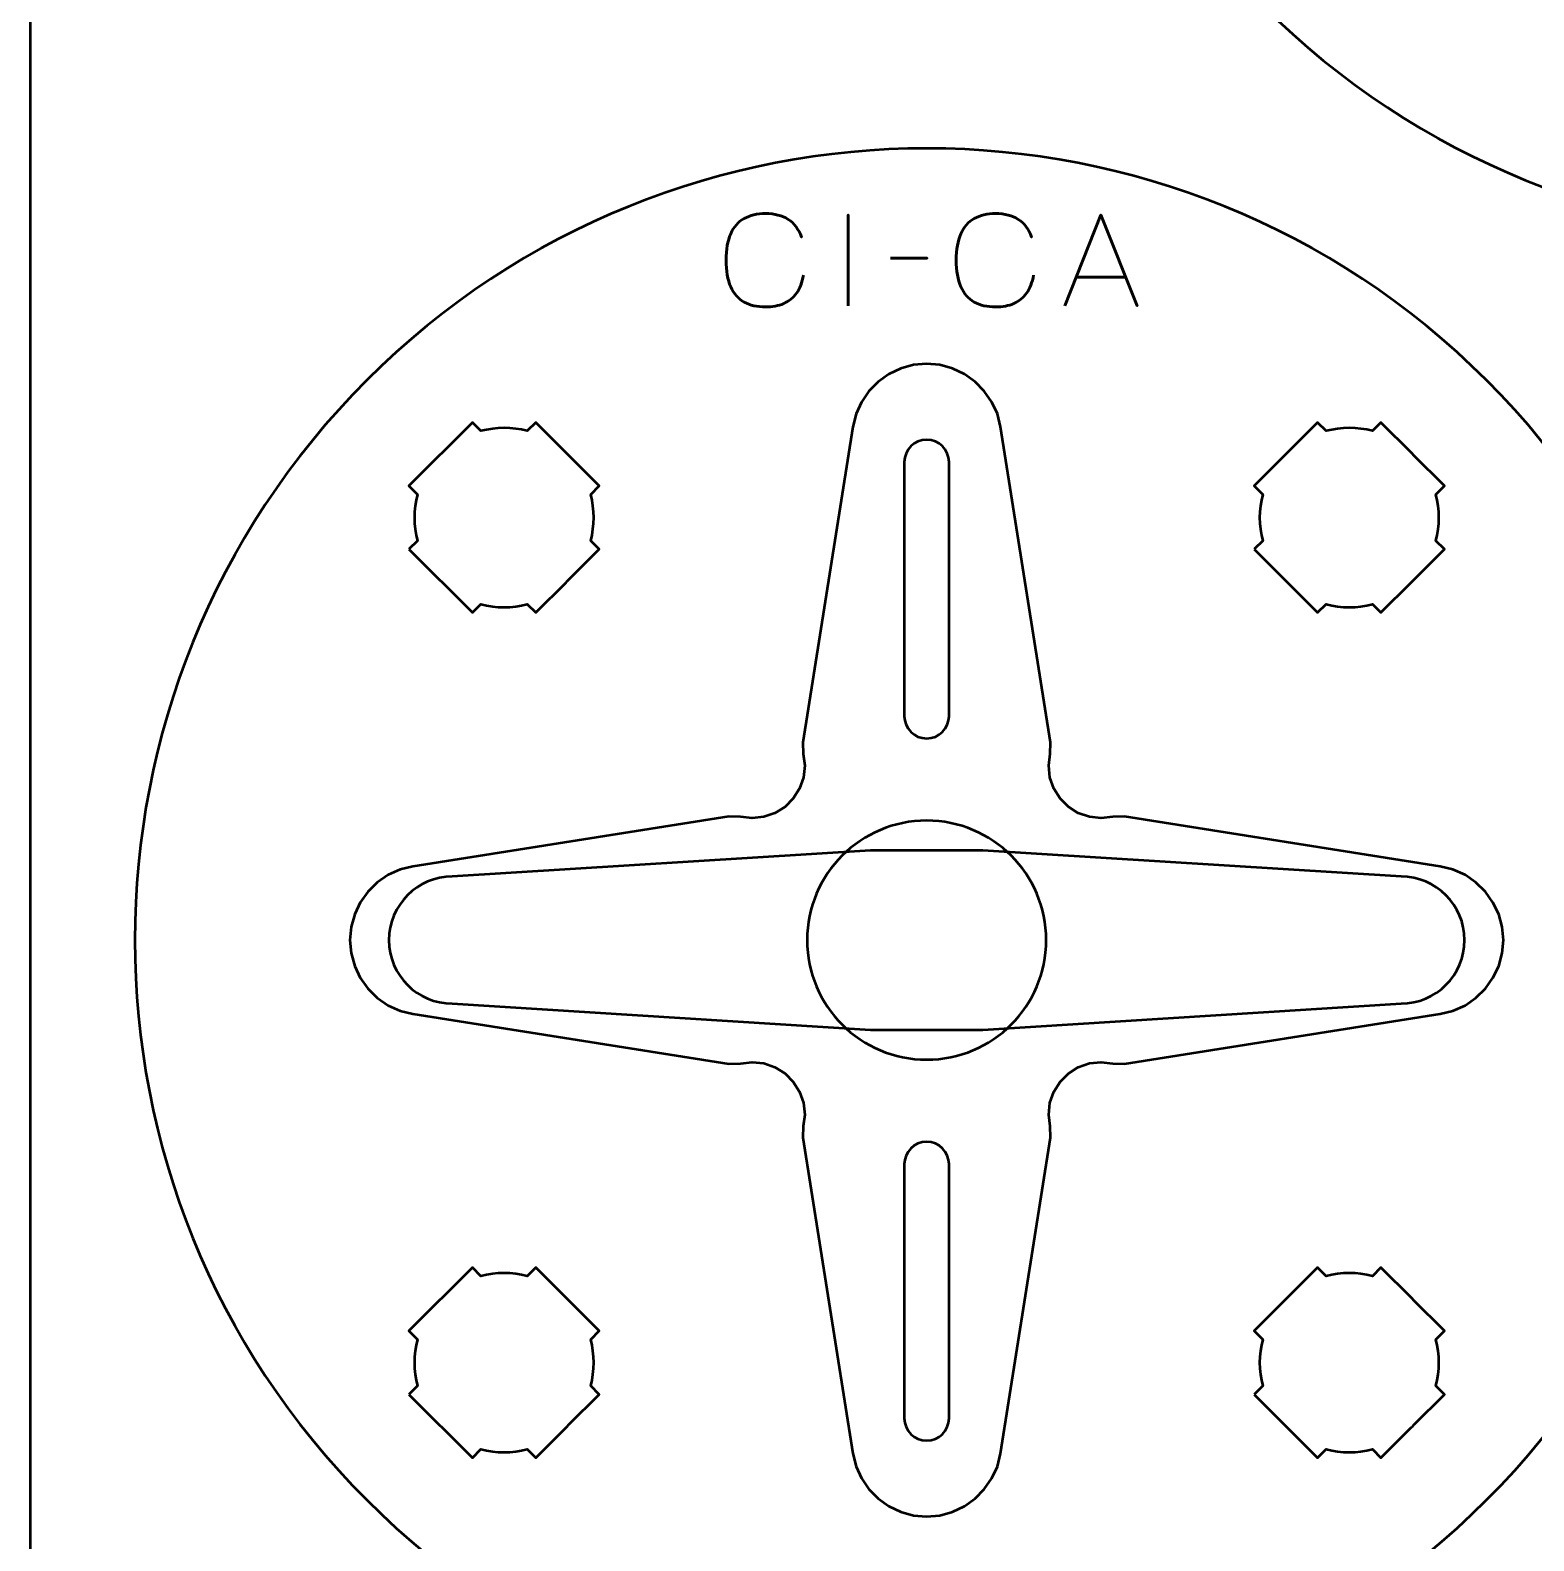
# Model space of a CAD drawing. Header units: centimetres. Extents: x -21 to 0, y -29.7 to 0.
# Drawn here: x -21 to -15.97, y -10.11 to -5.05 of the extents above; entities that cross this region are included whole.
import ezdxf

# ---------------------------------------------------------------- set-up
doc = ezdxf.new("R2010")
doc.units = ezdxf.units.CM
doc.header["$MEASUREMENT"] = 0
doc.layers.add('Layer 1', color=7, linetype='Continuous')

msp = doc.modelspace()

# ---------------------------------------------------------------- linework, layer by layer
at = {"layer": 'Layer 1', "color": 22, "lineweight": 53}
msp.add_open_spline([(-21.00003, -29.19995), (-21.00003, -29.19995), (-21.00003, -0.49992), (-21.00003, -0.49992), (-21.00003, -0.49992), (-21.00003, -0.22295), (-20.77694, 0.00004), (-20.49994, 0.00004), (-20.49994, 0.00004), (-20.49994, 0.00004), (-0.50008, 0.00004), (-0.50008, 0.00004), (-0.50008, 0.00004), (-0.22294, 0.00004), (0.00002, -0.22295), (0.00002, -0.49992), (0.00002, -0.49992), (0.00002, -0.49992), (0.00002, -29.19995), (0.00002, -29.19995), (0.00002, -29.19995), (0.00002, -29.47695), (-0.22294, -29.70004), (-0.50008, -29.70004), (-0.50008, -29.70004), (-0.50008, -29.70004), (-20.49994, -29.70004), (-20.49994, -29.70004), (-20.49994, -29.70004), (-20.77694, -29.70004), (-21.00003, -29.47695), (-21.00003, -29.19995)], degree=3, knots=[0, 0, 0, 0, 0.125, 0.125, 0.125, 0.125, 0.25, 0.25, 0.25, 0.25, 0.375, 0.375, 0.375, 0.375, 0.5, 0.5, 0.5, 0.5, 0.625, 0.625, 0.625, 0.625, 0.75, 0.75, 0.75, 0.75, 0.875, 0.875, 0.875, 0.875, 1, 1, 1, 1], dxfattribs=at)
at = {"layer": 'Layer 1', "color": 114, "lineweight": 53}
for points in [[(-13.12615, -1.22621), (-12.09145, -2.26091), (-12.09145, -3.93915), (-13.12618, -4.97388), (-13.12618, -4.97388), (-14.16088, -6.00858), (-15.83912, -6.00858), (-16.87382, -4.97388), (-16.87382, -4.97388), (-17.90854, -3.93915), (-17.90854, -2.26091), (-16.87384, -1.22621), (-16.87384, -1.22621), (-15.83912, -0.19148), (-14.16088, -0.19148), (-13.12615, -1.22621)], [(-19.8738, -6.22612), (-18.8391, -5.19142), (-17.16086, -5.19142), (-16.12613, -6.22615), (-16.12613, -6.22615), (-15.09143, -7.26085), (-15.09143, -8.93909), (-16.12613, -9.97379), (-16.12613, -9.97379), (-17.16086, -11.00851), (-18.8391, -11.00851), (-19.8738, -9.97381), (-19.8738, -9.97381), (-20.90853, -8.93909), (-20.90853, -7.26085), (-19.8738, -6.22612)]]:
    msp.add_open_spline(points, degree=3, knots=[0, 0, 0, 0, 0.25, 0.25, 0.25, 0.25, 0.5, 0.5, 0.5, 0.5, 0.75, 0.75, 0.75, 0.75, 1, 1, 1, 1], dxfattribs=at)
at = {"layer": 'Layer 1', "color": 30, "lineweight": 53}
for points, knots in [([(-18.41222, -5.87483), (-18.41674, -5.89903), (-18.42464, -5.919), (-18.43572, -5.93466), (-18.43572, -5.93466), (-18.44686, -5.95026), (-18.46112, -5.96183), (-18.47847, -5.96938), (-18.47847, -5.96938), (-18.49576, -5.97693), (-18.51608, -5.98074), (-18.53922, -5.98067), (-18.53922, -5.98067), (-18.56737, -5.98074), (-18.59129, -5.9753), (-18.61091, -5.96423), (-18.61091, -5.96423), (-18.63052, -5.95322), (-18.64548, -5.93622), (-18.65578, -5.91315), (-18.65578, -5.91315), (-18.66608, -5.89007), (-18.67123, -5.86051), (-18.6713, -5.82446), (-18.6713, -5.82446), (-18.67123, -5.78855), (-18.66608, -5.75905), (-18.65578, -5.73598), (-18.65578, -5.73598), (-18.64548, -5.71291), (-18.63052, -5.69584), (-18.61091, -5.68476), (-18.61091, -5.68476), (-18.59129, -5.67368), (-18.56737, -5.66818), (-18.53922, -5.66825), (-18.53922, -5.66825), (-18.50909, -5.66818), (-18.48384, -5.6746), (-18.46352, -5.68751), (-18.46352, -5.68751), (-18.44327, -5.70042), (-18.42838, -5.72039), (-18.419, -5.74741), (-18.419, -5.74741), (-18.42838, -5.72039), (-18.44327, -5.70042), (-18.46352, -5.68751), (-18.46352, -5.68751), (-18.48384, -5.6746), (-18.50909, -5.66818), (-18.53922, -5.66825), (-18.53922, -5.66825), (-18.56737, -5.66818), (-18.59129, -5.67368), (-18.61091, -5.68476), (-18.61091, -5.68476), (-18.63052, -5.69584), (-18.64548, -5.71291), (-18.65578, -5.73598), (-18.65578, -5.73598), (-18.66608, -5.75905), (-18.67123, -5.78855), (-18.6713, -5.82446), (-18.6713, -5.82446), (-18.67123, -5.86051), (-18.66608, -5.89007), (-18.65578, -5.91315), (-18.65578, -5.91315), (-18.64548, -5.93622), (-18.63052, -5.95322), (-18.61091, -5.96423), (-18.61091, -5.96423), (-18.59129, -5.9753), (-18.56737, -5.98074), (-18.53922, -5.98067), (-18.53922, -5.98067), (-18.51608, -5.98074), (-18.49576, -5.97693), (-18.47847, -5.96938), (-18.47847, -5.96938), (-18.46112, -5.96183), (-18.44686, -5.95026), (-18.43572, -5.93466), (-18.43572, -5.93466), (-18.42464, -5.919), (-18.41674, -5.89903), (-18.41222, -5.87483)], [0, 0, 0, 0, 0.0454545, 0.0454545, 0.0454545, 0.0454545, 0.0909091, 0.0909091, 0.0909091, 0.0909091, 0.1363636, 0.1363636, 0.1363636, 0.1363636, 0.1818182, 0.1818182, 0.1818182, 0.1818182, 0.2272727, 0.2272727, 0.2272727, 0.2272727, 0.2727273, 0.2727273, 0.2727273, 0.2727273, 0.3181818, 0.3181818, 0.3181818, 0.3181818, 0.3636364, 0.3636364, 0.3636364, 0.3636364, 0.4090909, 0.4090909, 0.4090909, 0.4090909, 0.4545455, 0.4545455, 0.4545455, 0.4545455, 0.5, 0.5, 0.5, 0.5, 0.5454545, 0.5454545, 0.5454545, 0.5454545, 0.5909091, 0.5909091, 0.5909091, 0.5909091, 0.6363636, 0.6363636, 0.6363636, 0.6363636, 0.6818182, 0.6818182, 0.6818182, 0.6818182, 0.7272727, 0.7272727, 0.7272727, 0.7272727, 0.7727273, 0.7727273, 0.7727273, 0.7727273, 0.8181818, 0.8181818, 0.8181818, 0.8181818, 0.8636364, 0.8636364, 0.8636364, 0.8636364, 0.9090909, 0.9090909, 0.9090909, 0.9090909, 0.9545455, 0.9545455, 0.9545455, 0.9545455, 1, 1, 1, 1]), ([(-18.26236, -5.97728), (-18.26236, -5.97728), (-18.26236, -5.67206), (-18.26236, -5.67206), (-18.26236, -5.67206), (-18.26236, -5.67206), (-18.26236, -5.97728), (-18.26236, -5.97728)], [0, 0, 0, 0, 0.5, 0.5, 0.5, 0.5, 1, 1, 1, 1]), ([(-17.64218, -5.87483), (-17.6467, -5.89903), (-17.6546, -5.919), (-17.66568, -5.93466), (-17.66568, -5.93466), (-17.67682, -5.95026), (-17.69108, -5.96183), (-17.70843, -5.96938), (-17.70843, -5.96938), (-17.72572, -5.97693), (-17.74604, -5.98074), (-17.76918, -5.98067), (-17.76918, -5.98067), (-17.79733, -5.98074), (-17.82125, -5.9753), (-17.84087, -5.96423), (-17.84087, -5.96423), (-17.86048, -5.95322), (-17.87544, -5.93622), (-17.88574, -5.91315), (-17.88574, -5.91315), (-17.89604, -5.89007), (-17.90119, -5.86051), (-17.90126, -5.82446), (-17.90126, -5.82446), (-17.90119, -5.78855), (-17.89604, -5.75905), (-17.88574, -5.73598), (-17.88574, -5.73598), (-17.87544, -5.71291), (-17.86048, -5.69584), (-17.84087, -5.68476), (-17.84087, -5.68476), (-17.82125, -5.67368), (-17.79733, -5.66818), (-17.76918, -5.66825), (-17.76918, -5.66825), (-17.73905, -5.66818), (-17.7138, -5.6746), (-17.69348, -5.68751), (-17.69348, -5.68751), (-17.67323, -5.70042), (-17.65834, -5.72039), (-17.64896, -5.74741), (-17.64896, -5.74741), (-17.65834, -5.72039), (-17.67323, -5.70042), (-17.69348, -5.68751), (-17.69348, -5.68751), (-17.7138, -5.6746), (-17.73905, -5.66818), (-17.76918, -5.66825), (-17.76918, -5.66825), (-17.79733, -5.66818), (-17.82125, -5.67368), (-17.84087, -5.68476), (-17.84087, -5.68476), (-17.86048, -5.69584), (-17.87544, -5.71291), (-17.88574, -5.73598), (-17.88574, -5.73598), (-17.89604, -5.75905), (-17.90119, -5.78855), (-17.90126, -5.82446), (-17.90126, -5.82446), (-17.90119, -5.86051), (-17.89604, -5.89007), (-17.88574, -5.91315), (-17.88574, -5.91315), (-17.87544, -5.93622), (-17.86048, -5.95322), (-17.84087, -5.96423), (-17.84087, -5.96423), (-17.82125, -5.9753), (-17.79733, -5.98074), (-17.76918, -5.98067), (-17.76918, -5.98067), (-17.74604, -5.98074), (-17.72572, -5.97693), (-17.70843, -5.96938), (-17.70843, -5.96938), (-17.69108, -5.96183), (-17.67682, -5.95026), (-17.66568, -5.93466), (-17.66568, -5.93466), (-17.6546, -5.919), (-17.6467, -5.89903), (-17.64218, -5.87483)], [0, 0, 0, 0, 0.0454545, 0.0454545, 0.0454545, 0.0454545, 0.0909091, 0.0909091, 0.0909091, 0.0909091, 0.1363636, 0.1363636, 0.1363636, 0.1363636, 0.1818182, 0.1818182, 0.1818182, 0.1818182, 0.2272727, 0.2272727, 0.2272727, 0.2272727, 0.2727273, 0.2727273, 0.2727273, 0.2727273, 0.3181818, 0.3181818, 0.3181818, 0.3181818, 0.3636364, 0.3636364, 0.3636364, 0.3636364, 0.4090909, 0.4090909, 0.4090909, 0.4090909, 0.4545455, 0.4545455, 0.4545455, 0.4545455, 0.5, 0.5, 0.5, 0.5, 0.5454545, 0.5454545, 0.5454545, 0.5454545, 0.5909091, 0.5909091, 0.5909091, 0.5909091, 0.6363636, 0.6363636, 0.6363636, 0.6363636, 0.6818182, 0.6818182, 0.6818182, 0.6818182, 0.7272727, 0.7272727, 0.7272727, 0.7272727, 0.7727273, 0.7727273, 0.7727273, 0.7727273, 0.8181818, 0.8181818, 0.8181818, 0.8181818, 0.8636364, 0.8636364, 0.8636364, 0.8636364, 0.9090909, 0.9090909, 0.9090909, 0.9090909, 0.9545455, 0.9545455, 0.9545455, 0.9545455, 1, 1, 1, 1]), ([(-17.53804, -5.97728), (-17.53804, -5.97728), (-17.41697, -5.67206), (-17.41697, -5.67206), (-17.41697, -5.67206), (-17.41697, -5.67206), (-17.29547, -5.97728), (-17.29547, -5.97728), (-17.29547, -5.97728), (-17.29547, -5.97728), (-17.41697, -5.67206), (-17.41697, -5.67206), (-17.41697, -5.67206), (-17.41697, -5.67206), (-17.53804, -5.97728), (-17.53804, -5.97728)], [0, 0, 0, 0, 0.25, 0.25, 0.25, 0.25, 0.5, 0.5, 0.5, 0.5, 0.75, 0.75, 0.75, 0.75, 1, 1, 1, 1]), ([(-18.12139, -5.81768), (-18.12139, -5.81768), (-17.9982, -5.81768), (-17.9982, -5.81768), (-17.9982, -5.81768), (-17.9982, -5.81768), (-18.12139, -5.81768), (-18.12139, -5.81768)], [0, 0, 0, 0, 0.5, 0.5, 0.5, 0.5, 1, 1, 1, 1]), ([(-17.49994, -5.88118), (-17.49994, -5.88118), (-17.334, -5.88118), (-17.334, -5.88118), (-17.334, -5.88118), (-17.334, -5.88118), (-17.49994, -5.88118), (-17.49994, -5.88118)], [0, 0, 0, 0, 0.5, 0.5, 0.5, 0.5, 1, 1, 1, 1]), ([(-19.71928, -7.85323), (-19.71928, -7.85323), (-18.66179, -7.68609), (-18.66179, -7.68609), (-18.66179, -7.68609), (-18.66179, -7.68609), (-18.62298, -7.68689), (-18.62298, -7.68689), (-18.62298, -7.68689), (-18.62298, -7.68689), (-18.58416, -7.69164), (-18.58416, -7.69164), (-18.58416, -7.69164), (-18.58416, -7.69164), (-18.54535, -7.68768), (-18.54535, -7.68768), (-18.54535, -7.68768), (-18.54535, -7.68768), (-18.50812, -7.67501), (-18.50812, -7.67501), (-18.50812, -7.67501), (-18.50812, -7.67501), (-18.47405, -7.65362), (-18.47405, -7.65362), (-18.47405, -7.65362), (-18.47405, -7.65362), (-18.44634, -7.62588), (-18.44634, -7.62588), (-18.44634, -7.62588), (-18.44634, -7.62588), (-18.42574, -7.59262), (-18.42574, -7.59262), (-18.42574, -7.59262), (-18.42574, -7.59262), (-18.41227, -7.55538), (-18.41227, -7.55538), (-18.41227, -7.55538), (-18.41227, -7.55538), (-18.40831, -7.51578), (-18.40831, -7.51578), (-18.40831, -7.51578), (-18.40831, -7.51578), (-18.41307, -7.47698), (-18.41307, -7.47698), (-18.41307, -7.47698), (-18.41307, -7.47698), (-18.41465, -7.43816), (-18.41465, -7.43816), (-18.41465, -7.43816), (-18.41465, -7.43816), (-18.24672, -6.38147), (-18.24672, -6.38147), (-18.24672, -6.38147), (-18.24672, -6.38147), (-18.23642, -6.33868), (-18.23642, -6.33868), (-18.23642, -6.33868), (-18.23642, -6.33868), (-18.2182, -6.29909), (-18.2182, -6.29909), (-18.2182, -6.29909), (-18.2182, -6.29909), (-18.19364, -6.26264), (-18.19364, -6.26264), (-18.19364, -6.26264), (-18.19364, -6.26264), (-18.16276, -6.23096), (-18.16276, -6.23096), (-18.16276, -6.23096), (-18.16276, -6.23096), (-18.12632, -6.2056), (-18.12632, -6.2056), (-18.12632, -6.2056), (-18.12632, -6.2056), (-18.08671, -6.1866), (-18.08671, -6.1866), (-18.08671, -6.1866), (-18.08671, -6.1866), (-18.04394, -6.17472), (-18.04394, -6.17472), (-18.04394, -6.17472), (-18.04394, -6.17472), (-18.00037, -6.17075), (-18.00037, -6.17075), (-18.00037, -6.17075), (-18.00037, -6.17075), (-17.95601, -6.17472), (-17.95601, -6.17472), (-17.95601, -6.17472), (-17.95601, -6.17472), (-17.91324, -6.1866), (-17.91324, -6.1866), (-17.91324, -6.1866), (-17.91324, -6.1866), (-17.87363, -6.2056), (-17.87363, -6.2056), (-17.87363, -6.2056), (-17.87363, -6.2056), (-17.83798, -6.23096), (-17.83798, -6.23096), (-17.83798, -6.23096), (-17.83798, -6.23096), (-17.8071, -6.26264), (-17.8071, -6.26264), (-17.8071, -6.26264), (-17.8071, -6.26264), (-17.78175, -6.29909), (-17.78175, -6.29909), (-17.78175, -6.29909), (-17.78175, -6.29909), (-17.76353, -6.33868), (-17.76353, -6.33868), (-17.76353, -6.33868), (-17.76353, -6.33868), (-17.75323, -6.38147), (-17.75323, -6.38147), (-17.75323, -6.38147), (-17.75323, -6.38147), (-17.58609, -7.43816), (-17.58609, -7.43816), (-17.58609, -7.43816), (-17.58609, -7.43816), (-17.58688, -7.47698), (-17.58688, -7.47698), (-17.58688, -7.47698), (-17.58688, -7.47698), (-17.59163, -7.51578), (-17.59163, -7.51578), (-17.59163, -7.51578), (-17.59163, -7.51578), (-17.58767, -7.55538), (-17.58767, -7.55538), (-17.58767, -7.55538), (-17.58767, -7.55538), (-17.5742, -7.59262), (-17.5742, -7.59262), (-17.5742, -7.59262), (-17.5742, -7.59262), (-17.55362, -7.62588), (-17.55362, -7.62588), (-17.55362, -7.62588), (-17.55362, -7.62588), (-17.52589, -7.65362), (-17.52589, -7.65362), (-17.52589, -7.65362), (-17.52589, -7.65362), (-17.49262, -7.67501), (-17.49262, -7.67501), (-17.49262, -7.67501), (-17.49262, -7.67501), (-17.45538, -7.68768), (-17.45538, -7.68768), (-17.45538, -7.68768), (-17.45538, -7.68768), (-17.41579, -7.69164), (-17.41579, -7.69164), (-17.41579, -7.69164), (-17.41579, -7.69164), (-17.37697, -7.68689), (-17.37697, -7.68689), (-17.37697, -7.68689), (-17.37697, -7.68689), (-17.33816, -7.68609), (-17.33816, -7.68609), (-17.33816, -7.68609), (-17.33816, -7.68609), (-16.28147, -7.85323), (-16.28147, -7.85323), (-16.28147, -7.85323), (-16.28147, -7.85323), (-16.2387, -7.86353), (-16.2387, -7.86353), (-16.2387, -7.86353), (-16.2387, -7.86353), (-16.1983, -7.88173), (-16.1983, -7.88173), (-16.1983, -7.88173), (-16.1983, -7.88173), (-16.16187, -7.9071), (-16.16187, -7.9071), (-16.16187, -7.9071), (-16.16187, -7.9071), (-16.13019, -7.93798), (-16.13019, -7.93798), (-16.13019, -7.93798), (-16.13019, -7.93798), (-16.10483, -7.97363), (-16.10483, -7.97363), (-16.10483, -7.97363), (-16.10483, -7.97363), (-16.08582, -8.01324), (-16.08582, -8.01324), (-16.08582, -8.01324), (-16.08582, -8.01324), (-16.07394, -8.05601), (-16.07394, -8.05601), (-16.07394, -8.05601), (-16.07394, -8.05601), (-16.06998, -8.09957), (-16.06998, -8.09957), (-16.06998, -8.09957), (-16.06998, -8.09957), (-16.07394, -8.14393), (-16.07394, -8.14393), (-16.07394, -8.14393), (-16.07394, -8.14393), (-16.08582, -8.18672), (-16.08582, -8.18672), (-16.08582, -8.18672), (-16.08582, -8.18672), (-16.10483, -8.22632), (-16.10483, -8.22632), (-16.10483, -8.22632), (-16.10483, -8.22632), (-16.13019, -8.26197), (-16.13019, -8.26197), (-16.13019, -8.26197), (-16.13019, -8.26197), (-16.16187, -8.29285), (-16.16187, -8.29285), (-16.16187, -8.29285), (-16.16187, -8.29285), (-16.1983, -8.31821), (-16.1983, -8.31821), (-16.1983, -8.31821), (-16.1983, -8.31821), (-16.2387, -8.33643), (-16.2387, -8.33643), (-16.2387, -8.33643), (-16.2387, -8.33643), (-16.28147, -8.34672), (-16.28147, -8.34672), (-16.28147, -8.34672), (-16.28147, -8.34672), (-17.33816, -8.51386), (-17.33816, -8.51386), (-17.33816, -8.51386), (-17.33816, -8.51386), (-17.37697, -8.51307), (-17.37697, -8.51307), (-17.37697, -8.51307), (-17.37697, -8.51307), (-17.41579, -8.50831), (-17.41579, -8.50831), (-17.41579, -8.50831), (-17.41579, -8.50831), (-17.45538, -8.51228), (-17.45538, -8.51228), (-17.45538, -8.51228), (-17.45538, -8.51228), (-17.49262, -8.52495), (-17.49262, -8.52495), (-17.49262, -8.52495), (-17.49262, -8.52495), (-17.52589, -8.54634), (-17.52589, -8.54634), (-17.52589, -8.54634), (-17.52589, -8.54634), (-17.55362, -8.57407), (-17.55362, -8.57407), (-17.55362, -8.57407), (-17.55362, -8.57407), (-17.5742, -8.60734), (-17.5742, -8.60734), (-17.5742, -8.60734), (-17.5742, -8.60734), (-17.58767, -8.64456), (-17.58767, -8.64456), (-17.58767, -8.64456), (-17.58767, -8.64456), (-17.59163, -8.68417), (-17.59163, -8.68417), (-17.59163, -8.68417), (-17.59163, -8.68417), (-17.58688, -8.72298), (-17.58688, -8.72298), (-17.58688, -8.72298), (-17.58688, -8.72298), (-17.58609, -8.761), (-17.58609, -8.761), (-17.58609, -8.761), (-17.58609, -8.761), (-17.75323, -9.81847), (-17.75323, -9.81847), (-17.75323, -9.81847), (-17.75323, -9.81847), (-17.76353, -9.86125), (-17.76353, -9.86125), (-17.76353, -9.86125), (-17.76353, -9.86125), (-17.78175, -9.90086), (-17.78175, -9.90086), (-17.78175, -9.90086), (-17.78175, -9.90086), (-17.8071, -9.93729), (-17.8071, -9.93729), (-17.8071, -9.93729), (-17.8071, -9.93729), (-17.83798, -9.96898), (-17.83798, -9.96898), (-17.83798, -9.96898), (-17.83798, -9.96898), (-17.87363, -9.99433), (-17.87363, -9.99433), (-17.87363, -9.99433), (-17.87363, -9.99433), (-17.91324, -10.01333), (-17.91324, -10.01333), (-17.91324, -10.01333), (-17.91324, -10.01333), (-17.95601, -10.02522), (-17.95601, -10.02522), (-17.95601, -10.02522), (-17.95601, -10.02522), (-18.00037, -10.02919), (-18.00037, -10.02919), (-18.00037, -10.02919), (-18.00037, -10.02919), (-18.04394, -10.02522), (-18.04394, -10.02522), (-18.04394, -10.02522), (-18.04394, -10.02522), (-18.08671, -10.01333), (-18.08671, -10.01333), (-18.08671, -10.01333), (-18.08671, -10.01333), (-18.12632, -9.99433), (-18.12632, -9.99433), (-18.12632, -9.99433), (-18.12632, -9.99433), (-18.16276, -9.96898), (-18.16276, -9.96898), (-18.16276, -9.96898), (-18.16276, -9.96898), (-18.19364, -9.93729), (-18.19364, -9.93729), (-18.19364, -9.93729), (-18.19364, -9.93729), (-18.2182, -9.90086), (-18.2182, -9.90086), (-18.2182, -9.90086), (-18.2182, -9.90086), (-18.23642, -9.86125), (-18.23642, -9.86125), (-18.23642, -9.86125), (-18.23642, -9.86125), (-18.24672, -9.81847), (-18.24672, -9.81847), (-18.24672, -9.81847), (-18.24672, -9.81847), (-18.41465, -8.761), (-18.41465, -8.761), (-18.41465, -8.761), (-18.41465, -8.761), (-18.41307, -8.72298), (-18.41307, -8.72298), (-18.41307, -8.72298), (-18.41307, -8.72298), (-18.40831, -8.68417), (-18.40831, -8.68417), (-18.40831, -8.68417), (-18.40831, -8.68417), (-18.41227, -8.64456), (-18.41227, -8.64456), (-18.41227, -8.64456), (-18.41227, -8.64456), (-18.42574, -8.60734), (-18.42574, -8.60734), (-18.42574, -8.60734), (-18.42574, -8.60734), (-18.44634, -8.57407), (-18.44634, -8.57407), (-18.44634, -8.57407), (-18.44634, -8.57407), (-18.47405, -8.54634), (-18.47405, -8.54634), (-18.47405, -8.54634), (-18.47405, -8.54634), (-18.50812, -8.52495), (-18.50812, -8.52495), (-18.50812, -8.52495), (-18.50812, -8.52495), (-18.54535, -8.51228), (-18.54535, -8.51228), (-18.54535, -8.51228), (-18.54535, -8.51228), (-18.58416, -8.50831), (-18.58416, -8.50831), (-18.58416, -8.50831), (-18.58416, -8.50831), (-18.62298, -8.51307), (-18.62298, -8.51307), (-18.62298, -8.51307), (-18.62298, -8.51307), (-18.66179, -8.51386), (-18.66179, -8.51386), (-18.66179, -8.51386), (-18.66179, -8.51386), (-19.71928, -8.34672), (-19.71928, -8.34672), (-19.71928, -8.34672), (-19.71928, -8.34672), (-19.76205, -8.33643), (-19.76205, -8.33643), (-19.76205, -8.33643), (-19.76205, -8.33643), (-19.80245, -8.31821), (-19.80245, -8.31821), (-19.80245, -8.31821), (-19.80245, -8.31821), (-19.83889, -8.29285), (-19.83889, -8.29285), (-19.83889, -8.29285), (-19.83889, -8.29285), (-19.86978, -8.26197), (-19.86978, -8.26197), (-19.86978, -8.26197), (-19.86978, -8.26197), (-19.89592, -8.22632), (-19.89592, -8.22632), (-19.89592, -8.22632), (-19.89592, -8.22632), (-19.91414, -8.18672), (-19.91414, -8.18672), (-19.91414, -8.18672), (-19.91414, -8.18672), (-19.92602, -8.14393), (-19.92602, -8.14393), (-19.92602, -8.14393), (-19.92602, -8.14393), (-19.92998, -8.09957), (-19.92998, -8.09957), (-19.92998, -8.09957), (-19.92998, -8.09957), (-19.92602, -8.05601), (-19.92602, -8.05601), (-19.92602, -8.05601), (-19.92602, -8.05601), (-19.91414, -8.01324), (-19.91414, -8.01324), (-19.91414, -8.01324), (-19.91414, -8.01324), (-19.89592, -7.97363), (-19.89592, -7.97363), (-19.89592, -7.97363), (-19.89592, -7.97363), (-19.86978, -7.93798), (-19.86978, -7.93798), (-19.86978, -7.93798), (-19.86978, -7.93798), (-19.83889, -7.9071), (-19.83889, -7.9071), (-19.83889, -7.9071), (-19.83889, -7.9071), (-19.80245, -7.88173), (-19.80245, -7.88173), (-19.80245, -7.88173), (-19.80245, -7.88173), (-19.76205, -7.86353), (-19.76205, -7.86353), (-19.76205, -7.86353), (-19.76205, -7.86353), (-19.71928, -7.85323), (-19.71928, -7.85323)], [0, 0, 0, 0, 0.0086207, 0.0086207, 0.0086207, 0.0086207, 0.0172414, 0.0172414, 0.0172414, 0.0172414, 0.0258621, 0.0258621, 0.0258621, 0.0258621, 0.0344828, 0.0344828, 0.0344828, 0.0344828, 0.0431034, 0.0431034, 0.0431034, 0.0431034, 0.0517241, 0.0517241, 0.0517241, 0.0517241, 0.0603448, 0.0603448, 0.0603448, 0.0603448, 0.0689655, 0.0689655, 0.0689655, 0.0689655, 0.0775862, 0.0775862, 0.0775862, 0.0775862, 0.0862069, 0.0862069, 0.0862069, 0.0862069, 0.0948276, 0.0948276, 0.0948276, 0.0948276, 0.1034483, 0.1034483, 0.1034483, 0.1034483, 0.112069, 0.112069, 0.112069, 0.112069, 0.1206897, 0.1206897, 0.1206897, 0.1206897, 0.1293103, 0.1293103, 0.1293103, 0.1293103, 0.137931, 0.137931, 0.137931, 0.137931, 0.1465517, 0.1465517, 0.1465517, 0.1465517, 0.1551724, 0.1551724, 0.1551724, 0.1551724, 0.1637931, 0.1637931, 0.1637931, 0.1637931, 0.1724138, 0.1724138, 0.1724138, 0.1724138, 0.1810345, 0.1810345, 0.1810345, 0.1810345, 0.1896552, 0.1896552, 0.1896552, 0.1896552, 0.1982759, 0.1982759, 0.1982759, 0.1982759, 0.2068966, 0.2068966, 0.2068966, 0.2068966, 0.2155172, 0.2155172, 0.2155172, 0.2155172, 0.2241379, 0.2241379, 0.2241379, 0.2241379, 0.2327586, 0.2327586, 0.2327586, 0.2327586, 0.2413793, 0.2413793, 0.2413793, 0.2413793, 0.25, 0.25, 0.25, 0.25, 0.2586207, 0.2586207, 0.2586207, 0.2586207, 0.2672414, 0.2672414, 0.2672414, 0.2672414, 0.2758621, 0.2758621, 0.2758621, 0.2758621, 0.2844828, 0.2844828, 0.2844828, 0.2844828, 0.2931034, 0.2931034, 0.2931034, 0.2931034, 0.3017241, 0.3017241, 0.3017241, 0.3017241, 0.3103448, 0.3103448, 0.3103448, 0.3103448, 0.3189655, 0.3189655, 0.3189655, 0.3189655, 0.3275862, 0.3275862, 0.3275862, 0.3275862, 0.3362069, 0.3362069, 0.3362069, 0.3362069, 0.3448276, 0.3448276, 0.3448276, 0.3448276, 0.3534483, 0.3534483, 0.3534483, 0.3534483, 0.362069, 0.362069, 0.362069, 0.362069, 0.3706897, 0.3706897, 0.3706897, 0.3706897, 0.3793103, 0.3793103, 0.3793103, 0.3793103, 0.387931, 0.387931, 0.387931, 0.387931, 0.3965517, 0.3965517, 0.3965517, 0.3965517, 0.4051724, 0.4051724, 0.4051724, 0.4051724, 0.4137931, 0.4137931, 0.4137931, 0.4137931, 0.4224138, 0.4224138, 0.4224138, 0.4224138, 0.4310345, 0.4310345, 0.4310345, 0.4310345, 0.4396552, 0.4396552, 0.4396552, 0.4396552, 0.4482759, 0.4482759, 0.4482759, 0.4482759, 0.4568966, 0.4568966, 0.4568966, 0.4568966, 0.4655172, 0.4655172, 0.4655172, 0.4655172, 0.4741379, 0.4741379, 0.4741379, 0.4741379, 0.4827586, 0.4827586, 0.4827586, 0.4827586, 0.4913793, 0.4913793, 0.4913793, 0.4913793, 0.5, 0.5, 0.5, 0.5, 0.5086207, 0.5086207, 0.5086207, 0.5086207, 0.5172414, 0.5172414, 0.5172414, 0.5172414, 0.5258621, 0.5258621, 0.5258621, 0.5258621, 0.5344828, 0.5344828, 0.5344828, 0.5344828, 0.5431034, 0.5431034, 0.5431034, 0.5431034, 0.5517241, 0.5517241, 0.5517241, 0.5517241, 0.5603448, 0.5603448, 0.5603448, 0.5603448, 0.5689655, 0.5689655, 0.5689655, 0.5689655, 0.5775862, 0.5775862, 0.5775862, 0.5775862, 0.5862069, 0.5862069, 0.5862069, 0.5862069, 0.5948276, 0.5948276, 0.5948276, 0.5948276, 0.6034483, 0.6034483, 0.6034483, 0.6034483, 0.612069, 0.612069, 0.612069, 0.612069, 0.6206897, 0.6206897, 0.6206897, 0.6206897, 0.6293103, 0.6293103, 0.6293103, 0.6293103, 0.637931, 0.637931, 0.637931, 0.637931, 0.6465517, 0.6465517, 0.6465517, 0.6465517, 0.6551724, 0.6551724, 0.6551724, 0.6551724, 0.6637931, 0.6637931, 0.6637931, 0.6637931, 0.6724138, 0.6724138, 0.6724138, 0.6724138, 0.6810345, 0.6810345, 0.6810345, 0.6810345, 0.6896552, 0.6896552, 0.6896552, 0.6896552, 0.6982759, 0.6982759, 0.6982759, 0.6982759, 0.7068966, 0.7068966, 0.7068966, 0.7068966, 0.7155172, 0.7155172, 0.7155172, 0.7155172, 0.7241379, 0.7241379, 0.7241379, 0.7241379, 0.7327586, 0.7327586, 0.7327586, 0.7327586, 0.7413793, 0.7413793, 0.7413793, 0.7413793, 0.75, 0.75, 0.75, 0.75, 0.7586207, 0.7586207, 0.7586207, 0.7586207, 0.7672414, 0.7672414, 0.7672414, 0.7672414, 0.7758621, 0.7758621, 0.7758621, 0.7758621, 0.7844828, 0.7844828, 0.7844828, 0.7844828, 0.7931034, 0.7931034, 0.7931034, 0.7931034, 0.8017241, 0.8017241, 0.8017241, 0.8017241, 0.8103448, 0.8103448, 0.8103448, 0.8103448, 0.8189655, 0.8189655, 0.8189655, 0.8189655, 0.8275862, 0.8275862, 0.8275862, 0.8275862, 0.8362069, 0.8362069, 0.8362069, 0.8362069, 0.8448276, 0.8448276, 0.8448276, 0.8448276, 0.8534483, 0.8534483, 0.8534483, 0.8534483, 0.862069, 0.862069, 0.862069, 0.862069, 0.8706897, 0.8706897, 0.8706897, 0.8706897, 0.8793103, 0.8793103, 0.8793103, 0.8793103, 0.887931, 0.887931, 0.887931, 0.887931, 0.8965517, 0.8965517, 0.8965517, 0.8965517, 0.9051724, 0.9051724, 0.9051724, 0.9051724, 0.9137931, 0.9137931, 0.9137931, 0.9137931, 0.9224138, 0.9224138, 0.9224138, 0.9224138, 0.9310345, 0.9310345, 0.9310345, 0.9310345, 0.9396552, 0.9396552, 0.9396552, 0.9396552, 0.9482759, 0.9482759, 0.9482759, 0.9482759, 0.9568966, 0.9568966, 0.9568966, 0.9568966, 0.9655172, 0.9655172, 0.9655172, 0.9655172, 0.9741379, 0.9741379, 0.9741379, 0.9741379, 0.9827586, 0.9827586, 0.9827586, 0.9827586, 0.9913793, 0.9913793, 0.9913793, 0.9913793, 1, 1, 1, 1]), ([(-17.81248, -8.39997), (-17.81248, -8.39997), (-18.18748, -8.39997), (-18.18748, -8.39997), (-18.18748, -8.39997), (-18.18748, -8.39997), (-19.58748, -8.31247), (-19.58748, -8.31247), (-19.58748, -8.31247), (-19.70452, -8.31247), (-19.79998, -8.21701), (-19.79998, -8.09997), (-19.79998, -8.09997), (-19.79998, -7.98293), (-19.70452, -7.88747), (-19.58748, -7.88747), (-19.58748, -7.88747), (-19.58748, -7.88747), (-18.18748, -7.79997), (-18.18748, -7.79997), (-18.18748, -7.79997), (-18.18748, -7.79997), (-17.81248, -7.79997), (-17.81248, -7.79997), (-17.81248, -7.79997), (-17.81248, -7.79997), (-16.41248, -7.88747), (-16.41248, -7.88747), (-16.41248, -7.88747), (-16.29544, -7.88747), (-16.19998, -7.98293), (-16.19998, -8.09997), (-16.19998, -8.09997), (-16.19998, -8.21701), (-16.29544, -8.31247), (-16.41248, -8.31247), (-16.41248, -8.31247), (-16.41248, -8.31247), (-17.81248, -8.39997), (-17.81248, -8.39997)], [0, 0, 0, 0, 0.1, 0.1, 0.1, 0.1, 0.2, 0.2, 0.2, 0.2, 0.3, 0.3, 0.3, 0.3, 0.4, 0.4, 0.4, 0.4, 0.5, 0.5, 0.5, 0.5, 0.6, 0.6, 0.6, 0.6, 0.7, 0.7, 0.7, 0.7, 0.8, 0.8, 0.8, 0.8, 0.9, 0.9, 0.9, 0.9, 1, 1, 1, 1])]:
    msp.add_open_spline(points, degree=3, knots=knots, dxfattribs=at)
at = {"layer": 'Layer 1', "lineweight": 53}
for points in [[(-19.73243, -6.79178), (-19.73243, -6.79178), (-19.70401, -6.76335), (-19.70401, -6.76335), (-19.70401, -6.76335), (-19.71758, -6.71255), (-19.71756, -6.65889), (-19.70399, -6.60809), (-19.70399, -6.60809), (-19.70399, -6.60809), (-19.73243, -6.57965), (-19.73243, -6.57965), (-19.73243, -6.57965), (-19.73243, -6.57965), (-19.5203, -6.36752), (-19.5203, -6.36752), (-19.5203, -6.36752), (-19.5203, -6.36752), (-19.49188, -6.39593), (-19.49188, -6.39593), (-19.49188, -6.39593), (-19.44107, -6.38236), (-19.38737, -6.38233), (-19.33654, -6.39589), (-19.33654, -6.39589), (-19.33654, -6.39589), (-19.30817, -6.36752), (-19.30817, -6.36752), (-19.30817, -6.36752), (-19.30817, -6.36752), (-19.20534, -6.47034), (-19.20534, -6.47034), (-19.20534, -6.47034), (-19.20534, -6.47034), (-19.20201, -6.47359), (-19.20201, -6.47359), (-19.20201, -6.47359), (-19.20201, -6.47359), (-19.19877, -6.47691), (-19.19877, -6.47691), (-19.19877, -6.47691), (-19.19877, -6.47691), (-19.09604, -6.57965), (-19.09604, -6.57965), (-19.09604, -6.57965), (-19.09604, -6.57965), (-19.12437, -6.60798), (-19.12437, -6.60798), (-19.12437, -6.60798), (-19.11078, -6.65884), (-19.11077, -6.71258), (-19.12436, -6.76345), (-19.12436, -6.76345), (-19.12436, -6.76345), (-19.09604, -6.79178), (-19.09604, -6.79178), (-19.09604, -6.79178), (-19.09604, -6.79178), (-19.19735, -6.89309), (-19.19735, -6.89309), (-19.19735, -6.89309), (-19.19735, -6.89309), (-19.20201, -6.89787), (-19.20201, -6.89787), (-19.20201, -6.89787), (-19.20201, -6.89787), (-19.20679, -6.90253), (-19.20679, -6.90253), (-19.20679, -6.90253), (-19.20679, -6.90253), (-19.30817, -7.00391), (-19.30817, -7.00391), (-19.30817, -7.00391), (-19.30817, -7.00391), (-19.33652, -6.97556), (-19.33652, -6.97556), (-19.33652, -6.97556), (-19.38737, -6.98912), (-19.44108, -6.98911), (-19.49191, -6.97552), (-19.49191, -6.97552), (-19.49191, -6.97552), (-19.5203, -7.00391), (-19.5203, -7.00391), (-19.5203, -7.00391), (-19.5203, -7.00391), (-19.73243, -6.79178), (-19.73243, -6.79178)], [(-16.90401, -6.79178), (-16.90401, -6.79178), (-16.87558, -6.76335), (-16.87558, -6.76335), (-16.87558, -6.76335), (-16.88915, -6.71255), (-16.88913, -6.65889), (-16.87557, -6.60809), (-16.87557, -6.60809), (-16.87557, -6.60809), (-16.90401, -6.57965), (-16.90401, -6.57965), (-16.90401, -6.57965), (-16.90401, -6.57965), (-16.69187, -6.36752), (-16.69187, -6.36752), (-16.69187, -6.36752), (-16.69187, -6.36752), (-16.66346, -6.39593), (-16.66346, -6.39593), (-16.66346, -6.39593), (-16.61264, -6.38236), (-16.55895, -6.38233), (-16.50811, -6.39589), (-16.50811, -6.39589), (-16.50811, -6.39589), (-16.47974, -6.36752), (-16.47974, -6.36752), (-16.47974, -6.36752), (-16.47974, -6.36752), (-16.37692, -6.47034), (-16.37692, -6.47034), (-16.37692, -6.47034), (-16.37692, -6.47034), (-16.37358, -6.47359), (-16.37358, -6.47359), (-16.37358, -6.47359), (-16.37358, -6.47359), (-16.37035, -6.47691), (-16.37035, -6.47691), (-16.37035, -6.47691), (-16.37035, -6.47691), (-16.26761, -6.57965), (-16.26761, -6.57965), (-16.26761, -6.57965), (-16.26761, -6.57965), (-16.29594, -6.60798), (-16.29594, -6.60798), (-16.29594, -6.60798), (-16.28235, -6.65884), (-16.28235, -6.71258), (-16.29594, -6.76345), (-16.29594, -6.76345), (-16.29594, -6.76345), (-16.26761, -6.79178), (-16.26761, -6.79178), (-16.26761, -6.79178), (-16.26761, -6.79178), (-16.36893, -6.89309), (-16.36893, -6.89309), (-16.36893, -6.89309), (-16.36893, -6.89309), (-16.37358, -6.89787), (-16.37358, -6.89787), (-16.37358, -6.89787), (-16.37358, -6.89787), (-16.37836, -6.90253), (-16.37836, -6.90253), (-16.37836, -6.90253), (-16.37836, -6.90253), (-16.47974, -7.00391), (-16.47974, -7.00391), (-16.47974, -7.00391), (-16.47974, -7.00391), (-16.5081, -6.97556), (-16.5081, -6.97556), (-16.5081, -6.97556), (-16.55894, -6.98912), (-16.61266, -6.98911), (-16.66348, -6.97552), (-16.66348, -6.97552), (-16.66348, -6.97552), (-16.69187, -7.00391), (-16.69187, -7.00391), (-16.69187, -7.00391), (-16.69187, -7.00391), (-16.90401, -6.79178), (-16.90401, -6.79178)], [(-19.73243, -9.62021), (-19.73243, -9.62021), (-19.70401, -9.59178), (-19.70401, -9.59178), (-19.70401, -9.59178), (-19.71758, -9.54098), (-19.71756, -9.48731), (-19.70399, -9.43651), (-19.70399, -9.43651), (-19.70399, -9.43651), (-19.73243, -9.40808), (-19.73243, -9.40808), (-19.73243, -9.40808), (-19.73243, -9.40808), (-19.5203, -9.19594), (-19.5203, -9.19594), (-19.5203, -9.19594), (-19.5203, -9.19594), (-19.49188, -9.22436), (-19.49188, -9.22436), (-19.49188, -9.22436), (-19.44107, -9.21079), (-19.38737, -9.21076), (-19.33654, -9.22431), (-19.33654, -9.22431), (-19.33654, -9.22431), (-19.30817, -9.19594), (-19.30817, -9.19594), (-19.30817, -9.19594), (-19.30817, -9.19594), (-19.20534, -9.29877), (-19.20534, -9.29877), (-19.20534, -9.29877), (-19.20534, -9.29877), (-19.20201, -9.30202), (-19.20201, -9.30202), (-19.20201, -9.30202), (-19.20201, -9.30202), (-19.19877, -9.30534), (-19.19877, -9.30534), (-19.19877, -9.30534), (-19.19877, -9.30534), (-19.09604, -9.40808), (-19.09604, -9.40808), (-19.09604, -9.40808), (-19.09604, -9.40808), (-19.12437, -9.43641), (-19.12437, -9.43641), (-19.12437, -9.43641), (-19.11078, -9.48726), (-19.11077, -9.54101), (-19.12436, -9.59188), (-19.12436, -9.59188), (-19.12436, -9.59188), (-19.09604, -9.62021), (-19.09604, -9.62021), (-19.09604, -9.62021), (-19.09604, -9.62021), (-19.19735, -9.72152), (-19.19735, -9.72152), (-19.19735, -9.72152), (-19.19735, -9.72152), (-19.20201, -9.72629), (-19.20201, -9.72629), (-19.20201, -9.72629), (-19.20201, -9.72629), (-19.20679, -9.73096), (-19.20679, -9.73096), (-19.20679, -9.73096), (-19.20679, -9.73096), (-19.30817, -9.83234), (-19.30817, -9.83234), (-19.30817, -9.83234), (-19.30817, -9.83234), (-19.33652, -9.80398), (-19.33652, -9.80398), (-19.33652, -9.80398), (-19.38737, -9.81755), (-19.44108, -9.81754), (-19.49191, -9.80395), (-19.49191, -9.80395), (-19.49191, -9.80395), (-19.5203, -9.83234), (-19.5203, -9.83234), (-19.5203, -9.83234), (-19.5203, -9.83234), (-19.73243, -9.62021), (-19.73243, -9.62021)], [(-16.90401, -9.62021), (-16.90401, -9.62021), (-16.87558, -9.59178), (-16.87558, -9.59178), (-16.87558, -9.59178), (-16.88915, -9.54098), (-16.88913, -9.48731), (-16.87557, -9.43651), (-16.87557, -9.43651), (-16.87557, -9.43651), (-16.90401, -9.40808), (-16.90401, -9.40808), (-16.90401, -9.40808), (-16.90401, -9.40808), (-16.69187, -9.19594), (-16.69187, -9.19594), (-16.69187, -9.19594), (-16.69187, -9.19594), (-16.66346, -9.22436), (-16.66346, -9.22436), (-16.66346, -9.22436), (-16.61264, -9.21079), (-16.55895, -9.21076), (-16.50811, -9.22431), (-16.50811, -9.22431), (-16.50811, -9.22431), (-16.47974, -9.19594), (-16.47974, -9.19594), (-16.47974, -9.19594), (-16.47974, -9.19594), (-16.37692, -9.29877), (-16.37692, -9.29877), (-16.37692, -9.29877), (-16.37692, -9.29877), (-16.37358, -9.30202), (-16.37358, -9.30202), (-16.37358, -9.30202), (-16.37358, -9.30202), (-16.37035, -9.30534), (-16.37035, -9.30534), (-16.37035, -9.30534), (-16.37035, -9.30534), (-16.26761, -9.40808), (-16.26761, -9.40808), (-16.26761, -9.40808), (-16.26761, -9.40808), (-16.29594, -9.43641), (-16.29594, -9.43641), (-16.29594, -9.43641), (-16.28235, -9.48726), (-16.28235, -9.54101), (-16.29594, -9.59188), (-16.29594, -9.59188), (-16.29594, -9.59188), (-16.26761, -9.62021), (-16.26761, -9.62021), (-16.26761, -9.62021), (-16.26761, -9.62021), (-16.36893, -9.72152), (-16.36893, -9.72152), (-16.36893, -9.72152), (-16.36893, -9.72152), (-16.37358, -9.72629), (-16.37358, -9.72629), (-16.37358, -9.72629), (-16.37358, -9.72629), (-16.37836, -9.73096), (-16.37836, -9.73096), (-16.37836, -9.73096), (-16.37836, -9.73096), (-16.47974, -9.83234), (-16.47974, -9.83234), (-16.47974, -9.83234), (-16.47974, -9.83234), (-16.5081, -9.80398), (-16.5081, -9.80398), (-16.5081, -9.80398), (-16.55894, -9.81755), (-16.61266, -9.81754), (-16.66348, -9.80395), (-16.66348, -9.80395), (-16.66348, -9.80395), (-16.69187, -9.83234), (-16.69187, -9.83234), (-16.69187, -9.83234), (-16.69187, -9.83234), (-16.90401, -9.62021), (-16.90401, -9.62021)]]:
    msp.add_open_spline(points, degree=3, knots=[0, 0, 0, 0, 0.0454545, 0.0454545, 0.0454545, 0.0454545, 0.0909091, 0.0909091, 0.0909091, 0.0909091, 0.1363636, 0.1363636, 0.1363636, 0.1363636, 0.1818182, 0.1818182, 0.1818182, 0.1818182, 0.2272727, 0.2272727, 0.2272727, 0.2272727, 0.2727273, 0.2727273, 0.2727273, 0.2727273, 0.3181818, 0.3181818, 0.3181818, 0.3181818, 0.3636364, 0.3636364, 0.3636364, 0.3636364, 0.4090909, 0.4090909, 0.4090909, 0.4090909, 0.4545455, 0.4545455, 0.4545455, 0.4545455, 0.5, 0.5, 0.5, 0.5, 0.5454545, 0.5454545, 0.5454545, 0.5454545, 0.5909091, 0.5909091, 0.5909091, 0.5909091, 0.6363636, 0.6363636, 0.6363636, 0.6363636, 0.6818182, 0.6818182, 0.6818182, 0.6818182, 0.7272727, 0.7272727, 0.7272727, 0.7272727, 0.7727273, 0.7727273, 0.7727273, 0.7727273, 0.8181818, 0.8181818, 0.8181818, 0.8181818, 0.8636364, 0.8636364, 0.8636364, 0.8636364, 0.9090909, 0.9090909, 0.9090909, 0.9090909, 0.9545455, 0.9545455, 0.9545455, 0.9545455, 1, 1, 1, 1], dxfattribs=at)
at = {"layer": 'Layer 1', "color": 250, "lineweight": 53}
for points, knots in [([(-17.92498, -7.34996), (-17.92498, -7.39137), (-17.95857, -7.42496), (-17.99998, -7.42496), (-17.99998, -7.42496), (-18.04139, -7.42496), (-18.07498, -7.39137), (-18.07498, -7.34996), (-18.07498, -7.34996), (-18.07498, -7.34996), (-18.07498, -6.49996), (-18.07498, -6.49996), (-18.07498, -6.49996), (-18.07498, -6.45855), (-18.04139, -6.42496), (-17.99998, -6.42496), (-17.99998, -6.42496), (-17.95857, -6.42496), (-17.92498, -6.45855), (-17.92498, -6.49996), (-17.92498, -6.49996), (-17.92498, -6.49996), (-17.92498, -7.34996), (-17.92498, -7.34996)], [0, 0, 0, 0, 0.1666667, 0.1666667, 0.1666667, 0.1666667, 0.3333333, 0.3333333, 0.3333333, 0.3333333, 0.5, 0.5, 0.5, 0.5, 0.6666667, 0.6666667, 0.6666667, 0.6666667, 0.8333333, 0.8333333, 0.8333333, 0.8333333, 1, 1, 1, 1]), ([(-18.39998, -8.09997), (-18.39998, -7.87909), (-18.22086, -7.69997), (-17.99998, -7.69997), (-17.99998, -7.69997), (-17.7791, -7.69997), (-17.59998, -7.87909), (-17.59998, -8.09997), (-17.59998, -8.09997), (-17.59998, -8.32085), (-17.7791, -8.49997), (-17.99998, -8.49997), (-17.99998, -8.49997), (-18.22086, -8.49997), (-18.39998, -8.32085), (-18.39998, -8.09997)], [0, 0, 0, 0, 0.25, 0.25, 0.25, 0.25, 0.5, 0.5, 0.5, 0.5, 0.75, 0.75, 0.75, 0.75, 1, 1, 1, 1]), ([(-17.92498, -9.69997), (-17.92498, -9.74138), (-17.95857, -9.77497), (-17.99998, -9.77497), (-17.99998, -9.77497), (-18.04139, -9.77497), (-18.07498, -9.74138), (-18.07498, -9.69997), (-18.07498, -9.69997), (-18.07498, -9.69997), (-18.07498, -8.84997), (-18.07498, -8.84997), (-18.07498, -8.84997), (-18.07498, -8.80856), (-18.04139, -8.77497), (-17.99998, -8.77497), (-17.99998, -8.77497), (-17.95857, -8.77497), (-17.92498, -8.80856), (-17.92498, -8.84997), (-17.92498, -8.84997), (-17.92498, -8.84997), (-17.92498, -9.69997), (-17.92498, -9.69997)], [0, 0, 0, 0, 0.1666667, 0.1666667, 0.1666667, 0.1666667, 0.3333333, 0.3333333, 0.3333333, 0.3333333, 0.5, 0.5, 0.5, 0.5, 0.6666667, 0.6666667, 0.6666667, 0.6666667, 0.8333333, 0.8333333, 0.8333333, 0.8333333, 1, 1, 1, 1])]:
    msp.add_open_spline(points, degree=3, knots=knots, dxfattribs=at)

doc.saveas('drawing.dxf')
